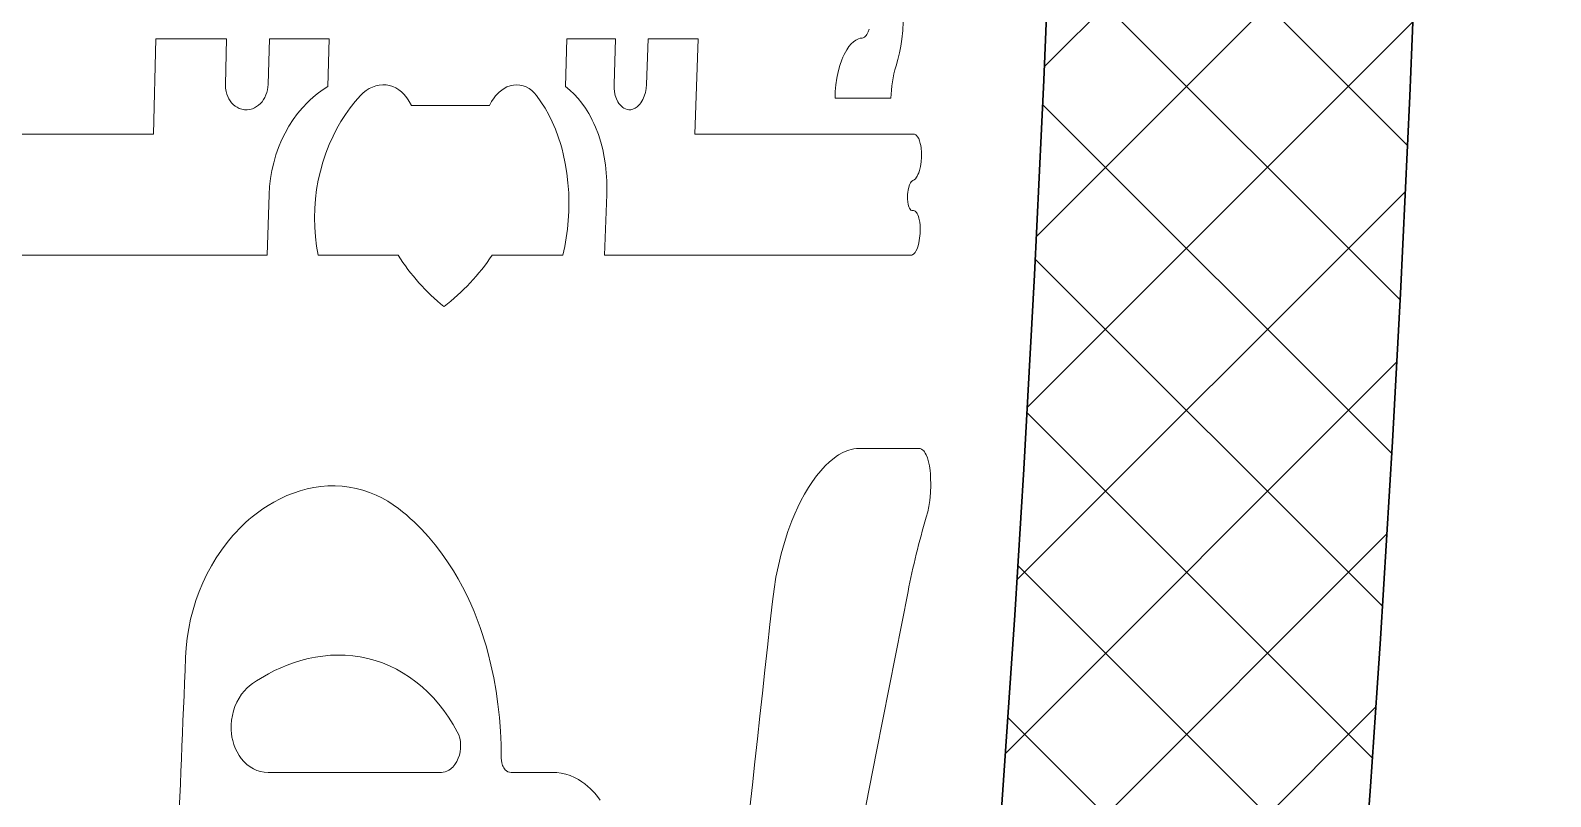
# Model space of a CAD drawing. Extents: x -234 to 800, y -95 to 506.
# Drawn here: x 329.76 to 354.65, y 167.36 to 179.91 of the extents above; entities that cross this region are included whole.
import ezdxf

# ---------------------------------------------------------------- set-up
doc = ezdxf.new("R2010")
doc.units = 0
doc.header["$LTSCALE"] = 7
doc.header["$MEASUREMENT"] = 0
doc.layers.add('3', color=3, linetype='CONTINUOUS', lineweight=30)
doc.layers.add('8', color=252, linetype='CONTINUOUS', lineweight=15)

msp = doc.modelspace()

# ---------------------------------------------------------------- hatches: boundary and pattern name
at = {"layer": '8'}
h = msp.add_hatch(dxfattribs=at)
h.set_pattern_fill('ANSI37', color=256, scale=15)
h.paths.add_polyline_path([(352.7561, 197.4253, -0.0343345), (352.9819, 200.7098, 0.0343345), (353.3061, 205.4253), (353.3061, 208.4253, 0.1741773), (350.334, 216.6982), (344.2705, 224.048, -0.1279246), (344.0582, 224.5045), (336.3197, 266.8253), (330.2203, 266.8253), (338.1561, 223.4253, 0.1279246), (339.6422, 220.2298), (345.7057, 212.8799, -0.1741773), (347.3061, 208.4253), (347.3061, 205.4253, -0.0343345), (347.0383, 201.5309, 0.0343345), (346.7561, 197.4253, -0.0304595), (343.6519, 146.517, 0.0304595), (342.7561, 131.8253, 0.0705248), (345.8566, 109.9526), (346.9121, 106.3046, -0.0705248), (347.3061, 103.5253), (347.3061, 102.0253, -0.0515865), (347.1367, 100.3877), (346.9831, 99.6535, 0.0515865), (346.8561, 98.4253), (346.8561, 69.9253, 0.0515865), (346.9831, 68.6971), (347.1367, 67.963, -0.0515865), (347.3061, 66.3253, -0.029915), (346.4408, 51.8753), (353.3061, 51.8753), (353.3061, 66.3253, 0.0515865), (353.0096, 69.1912), (352.8561, 69.9253), (352.8561, 98.4253), (353.0096, 99.1594, 0.0515865), (353.3061, 102.0253), (353.3061, 103.5253, 0.0705248), (352.6757, 107.9721), (351.6202, 111.6202, -0.0705248), (348.7561, 131.8253, -0.0304595), (349.6075, 145.788, 0.0304595)])
h.paths.add_polyline_path([(348.1504, 141.6167), (348.7277, 149.7033), (344.9872, 149.9703), (344.4099, 141.8837)], flags=24)
h.paths.add_polyline_path([(347.8411, 149.9847), (348.3638, 157.3078), (345.7455, 157.4947), (345.2227, 150.1716)], flags=24)
h = msp.add_hatch(dxfattribs=at)
h.set_pattern_fill('ANSI37', color=256, scale=15)
h.paths.add_polyline_path([(366.2561, 266.8253), (342.4192, 266.8253), (349.7264, 226.8631), (354.9623, 220.5164, -0.1741773), (359.3061, 208.4253), (359.3061, 205.4253, -0.0343345), (358.9254, 199.8887, 0.0343345), (358.7561, 197.4253, -0.0304595), (355.563, 145.059, 0.0304595), (354.7561, 131.8253, 0.0705248), (357.3839, 113.2877), (358.4393, 109.6397, -0.0705248), (359.3061, 103.5253), (359.3061, 102.0253, -0.053183), (358.8561, 97.8066), (358.8561, 70.544, -0.053183), (359.3061, 66.3253), (359.3061, 51.8753), (366.2561, 51.8753)])
h.paths.add_polyline_path([(363.7529, 150.0169), (363.7529, 157.3586), (361.1279, 157.3586), (361.1279, 150.0169)], flags=24)
h.paths.add_polyline_path([(364.6573, 141.6922), (364.6573, 149.7993), (360.9073, 149.7993), (360.9073, 141.6922)], flags=24)

# ---------------------------------------------------------------- linework, layer by layer
at = {"layer": '3'}
for radius in [419, 425]:
    msp.add_arc((-72.2439, 197.4253), radius, 353.02135, 0, dxfattribs=at)
at = {"layer": '8', "lineweight": 13, "ltscale": 0.039119}
msp.add_line((331.7765, 178.205), (331.8151, 179.7692), dxfattribs=at)
at = {"layer": '8', "lineweight": 13, "ltscale": 0.028999}
msp.add_line((331.8151, 179.7692), (332.975, 179.7692), dxfattribs=at)
at = {"layer": '8', "lineweight": 13, "ltscale": 0.018778}
msp.add_line((332.975, 179.7692), (332.9558, 179.0183), dxfattribs=at)
at = {"layer": '8', "lineweight": 13, "ltscale": 0.018779}
msp.add_line((333.6542, 179.0183), (333.6741, 179.7692), dxfattribs=at)
at = {"layer": '8', "lineweight": 13, "ltscale": 0.024464}
msp.add_line((333.6741, 179.7692), (334.6527, 179.7692), dxfattribs=at)
at = {"layer": '8', "lineweight": 13, "ltscale": 0.019637}
msp.add_line((334.6527, 179.7692), (334.6308, 178.9841), dxfattribs=at)
at = {"layer": '8', "lineweight": 13, "ltscale": 0.01964}
msp.add_line((338.5213, 178.9841), (338.5471, 179.7692), dxfattribs=at)
at = {"layer": '8', "lineweight": 13, "ltscale": 0.01991}
msp.add_line((338.5471, 179.7692), (339.3435, 179.7692), dxfattribs=at)
at = {"layer": '8', "lineweight": 13, "ltscale": 0.018783}
for p, q in [((339.3435, 179.7692), (339.3181, 179.0183)), ((339.8499, 179.0183), (339.8759, 179.7692))]:
    msp.add_line(p, q, dxfattribs=at)
at = {"layer": '8', "lineweight": 13, "ltscale": 0.020533}
msp.add_line((339.8759, 179.7692), (340.6972, 179.7692), dxfattribs=at)
at = {"layer": '8', "lineweight": 13, "ltscale": 0.039133}
msp.add_line((340.6972, 179.7692), (340.6401, 178.205), dxfattribs=at)
at = {"layer": '8', "lineweight": 13, "ltscale": 0.022868}
msp.add_line((343.8522, 178.7941), (342.9375, 178.7941), dxfattribs=at)
at = {"layer": '8', "lineweight": 13, "ltscale": 0.016197}
msp.add_line((335.9994, 178.6727), (336.6473, 178.6727), dxfattribs=at)
at = {"layer": '8', "lineweight": 13, "ltscale": 0.01576}
msp.add_line((336.6473, 178.6727), (337.2777, 178.6727), dxfattribs=at)
at = {"layer": '8', "lineweight": 13, "ltscale": 0.166573}
msp.add_line((325.1135, 178.205), (331.7765, 178.205), dxfattribs=at)
at = {"layer": '8', "lineweight": 13, "ltscale": 0.089721}
msp.add_line((340.6401, 178.205), (344.229, 178.205), dxfattribs=at)
at = {"layer": '8', "lineweight": 13, "ltscale": 0.024824}
msp.add_line((333.6708, 177.2161), (333.6404, 176.2236), dxfattribs=at)
at = {"layer": '8', "lineweight": 13, "ltscale": 0.024831}
msp.add_line((339.1608, 176.2236), (339.1994, 177.2161), dxfattribs=at)
at = {"layer": '8', "lineweight": 13, "ltscale": 0.216887}
msp.add_line((333.6404, 176.2236), (324.9649, 176.2236), dxfattribs=at)
at = {"layer": '8', "lineweight": 13, "ltscale": 0.032691}
msp.add_line((335.7819, 176.2236), (334.4742, 176.2236), dxfattribs=at)
at = {"layer": '8', "lineweight": 13, "ltscale": 0.029012}
msp.add_line((338.4824, 176.2236), (337.3219, 176.2236), dxfattribs=at)
at = {"layer": '8', "lineweight": 13, "ltscale": 0.125527}
msp.add_line((344.1819, 176.2236), (339.1608, 176.2236), dxfattribs=at)
at = {"layer": '8', "lineweight": 13, "ltscale": 0.024461}
msp.add_line((343.3336, 173.0612), (344.3121, 173.0612), dxfattribs=at)
at = {"layer": '8', "lineweight": 13, "ltscale": 0.070923}
msp.add_line((336.4905, 167.7553), (333.6536, 167.7553), dxfattribs=at)
at = {"layer": '8', "lineweight": 13, "ltscale": 0.016838}
msp.add_line((337.6315, 167.7553), (338.305, 167.7553), dxfattribs=at)
at = {"layer": '8', "lineweight": 13}
for points in [[(343.7124, 181.1649), (343.748, 181.1435), (343.7821, 181.1158), (343.8146, 181.0822), (343.8453, 181.043), (343.8648, 181.0139), (343.8833, 180.9827), (343.9176, 180.9141), (343.948, 180.8383), (343.9726, 180.7631), (343.994, 180.6832), (344.012, 180.5993), (344.0234, 180.5342), (344.033, 180.4674), (344.0467, 180.33), (344.0533, 180.189), (344.0529, 180.0462), (344.0456, 179.9034), (344.0316, 179.762), (344.0148, 179.6473), (343.9935, 179.5352), (343.9675, 179.427), (343.9371, 179.3242)], [(342.9375, 178.7941), (342.9403, 178.904), (342.9493, 179.0136), (342.9646, 179.1217), (342.9859, 179.227), (343.0132, 179.3278), (343.0462, 179.4228), (343.0651, 179.4682), (343.0852, 179.5114), (343.1061, 179.5512), (343.1281, 179.5885), (343.1628, 179.639), (343.1997, 179.6828), (343.2383, 179.7193), (343.2783, 179.7476), (343.2987, 179.7585), (343.3193, 179.7672), (343.3492, 179.7758), (343.379, 179.7794)], [(343.379, 179.7794), (343.3983, 179.7833), (343.4174, 179.7935), (343.4355, 179.8093), (343.4475, 179.8235), (343.4587, 179.8401), (343.4787, 179.8793), (343.4949, 179.9243)], [(332.9558, 179.0183), (332.9578, 178.9605), (332.9667, 178.9035), (332.9777, 178.8623), (332.9925, 178.8229), (333.0109, 178.7855), (333.0324, 178.751), (333.057, 178.7192), (333.0844, 178.6907), (333.114, 178.6662), (333.1457, 178.6454), (333.1794, 178.6287), (333.2217, 178.6144), (333.2653, 178.6065), (333.3094, 178.6052), (333.3534, 178.6106), (333.3966, 178.6225), (333.4319, 178.6374), (333.4656, 178.6566), (333.4973, 178.6797), (333.5273, 178.7071), (333.5548, 178.738), (333.5792, 178.7718), (333.6008, 178.8087), (333.6188, 178.848), (333.6333, 178.8891), (333.6441, 178.9315), (333.6511, 178.9748), (333.6542, 179.0183)], [(334.6308, 178.9841), (334.5533, 178.9352), (334.4778, 178.8815), (334.4317, 178.8455), (334.3867, 178.8078), (334.3418, 178.7676), (334.2981, 178.7257), (334.2149, 178.6379), (334.1366, 178.5439), (334.0635, 178.4443), (333.9945, 178.3372), (333.9316, 178.2251), (333.8749, 178.1087), (333.8248, 177.9885), (333.7815, 177.8649), (333.745, 177.7386), (333.7156, 177.6099), (333.6934, 177.4796), (333.6784, 177.3482), (333.6708, 177.2161)], [(335.1656, 178.8379), (335.2105, 178.8816), (335.2585, 178.9198), (335.3094, 178.9521), (335.3626, 178.978), (335.4175, 178.9972), (335.4736, 179.0093), (335.5301, 179.0142), (335.5857, 179.0119), (335.6405, 179.0024), (335.6938, 178.9859), (335.7452, 178.9627), (335.7941, 178.9329), (335.84, 178.8971), (335.8824, 178.8557), (335.9054, 178.8291), (335.9271, 178.8008), (335.9475, 178.7707), (335.9664, 178.7392), (335.9994, 178.6727)], [(337.2777, 178.6727), (337.3135, 178.7402), (337.3549, 178.8023), (337.3775, 178.8311), (337.4014, 178.8581), (337.4393, 178.8953), (337.4795, 178.9281), (337.5217, 178.956), (337.5655, 178.9788), (337.6174, 178.9983), (337.6704, 179.0102), (337.7238, 179.0143), (337.7769, 179.0106), (337.829, 178.999), (337.8787, 178.9801), (337.9261, 178.9541), (337.9708, 178.9214), (338.0124, 178.8825), (338.0503, 178.8379)], [(339.1994, 177.2161), (339.2015, 177.3299), (339.1993, 177.4435), (339.1914, 177.5733), (339.1776, 177.7019), (339.158, 177.8287), (339.1326, 177.9531), (339.1013, 178.0746), (339.0618, 178.2002), (339.0156, 178.3212), (338.9901, 178.38), (338.9629, 178.4373), (338.9343, 178.493), (338.9041, 178.5471), (338.8502, 178.6337), (338.7922, 178.7154), (338.7301, 178.7917), (338.6641, 178.8621), (338.5944, 178.9264), (338.5213, 178.9841)], [(339.3181, 179.0183), (339.3188, 178.9585), (339.3254, 178.8994), (339.3385, 178.8393), (339.3579, 178.7831), (339.3826, 178.7332), (339.397, 178.7105), (339.4126, 178.6897), (339.4435, 178.6573), (339.4603, 178.6437), (339.4778, 178.632), (339.5051, 178.6183), (339.5335, 178.6092), (339.5626, 178.6052), (339.5919, 178.6061), (339.6275, 178.6141), (339.6622, 178.6293), (339.695, 178.6511), (339.7254, 178.679), (339.7425, 178.6986), (339.7586, 178.72), (339.7747, 178.745), (339.7894, 178.7716), (339.8138, 178.8281), (339.8322, 178.8891), (339.8443, 178.9532), (339.8499, 179.0183)], [(334.4742, 176.2236), (334.4478, 176.3743), (334.4289, 176.5268), (334.4177, 176.6807), (334.414, 176.8353), (334.418, 176.9901), (334.4296, 177.1447), (334.4488, 177.2985), (334.4754, 177.451), (334.5095, 177.6016), (334.5508, 177.7499), (334.5994, 177.8953), (334.6549, 178.0373), (334.7172, 178.1755), (334.7794, 178.297), (334.8469, 178.4145), (334.9196, 178.5279), (334.9971, 178.6365), (335.0792, 178.74), (335.1656, 178.8379)], [(338.0503, 178.8379), (338.1221, 178.7378), (338.1888, 178.6322), (338.2506, 178.5215), (338.3072, 178.406), (338.3585, 178.2862), (338.4046, 178.1626), (338.4453, 178.0355), (338.4666, 177.96), (338.4861, 177.8835), (338.5195, 177.728), (338.5456, 177.5697), (338.5644, 177.4093), (338.5758, 177.2472), (338.5801, 177.0842), (338.5778, 176.9394), (338.5699, 176.7946), (338.5563, 176.6501), (338.5372, 176.5065), (338.5125, 176.3642), (338.4824, 176.2236)], [(344.229, 178.205), (344.2393, 178.2039), (344.2496, 178.2007), (344.2605, 178.1949), (344.2711, 178.1866), (344.2899, 178.1648), (344.3072, 178.1341), (344.3218, 178.0966), (344.3336, 178.0536), (344.3406, 178.0186), (344.3459, 177.9818), (344.3518, 177.9048), (344.3515, 177.8279), (344.3456, 177.7504), (344.3342, 177.6758), (344.3181, 177.609), (344.3071, 177.5749), (344.2947, 177.5434), (344.2836, 177.5201), (344.2718, 177.4994), (344.2535, 177.4746), (344.2339, 177.4563), (344.2136, 177.4454)], [(344.2136, 177.4454), (344.2047, 177.4411), (344.1959, 177.4347), (344.1852, 177.4235), (344.175, 177.4093), (344.158, 177.3761), (344.144, 177.3361), (344.1333, 177.2914), (344.1275, 177.2546), (344.1238, 177.2168), (344.1223, 177.1789), (344.123, 177.1417), (344.1271, 177.0957), (344.1346, 177.0539), (344.1461, 177.0163), (344.156, 176.9943), (344.1674, 176.9767), (344.1802, 176.9641), (344.194, 176.9571), (344.2083, 176.9563)], [(344.2083, 176.9563), (344.223, 176.9564), (344.2375, 176.9521), (344.2514, 176.9434), (344.2613, 176.9342), (344.2707, 176.9229), (344.2819, 176.9052), (344.2921, 176.8846), (344.3022, 176.8583), (344.3108, 176.8291), (344.3233, 176.7674), (344.3294, 176.714), (344.3322, 176.6584), (344.3306, 176.5794), (344.3231, 176.5005), (344.3097, 176.4257), (344.2963, 176.375), (344.28, 176.329), (344.2601, 176.2879), (344.248, 176.2687), (344.2351, 176.2525), (344.2242, 176.2417), (344.213, 176.2334), (344.1975, 176.2261), (344.1819, 176.2236)], [(341.9127, 170.5546), (341.9381, 170.7536), (341.9705, 170.9506), (342.0097, 171.1447), (342.0556, 171.3353), (342.1081, 171.5212), (342.1669, 171.7017), (342.1986, 171.7896), (342.2319, 171.8757), (342.2784, 171.9875), (342.3274, 172.0958), (342.3788, 172.2), (342.4393, 172.3121), (342.5025, 172.4183), (342.5681, 172.5181), (342.636, 172.611), (342.705, 172.6955), (342.7757, 172.7725), (342.8479, 172.8413), (342.9211, 172.9015), (342.9579, 172.9282), (342.9949, 172.9526), (343.0631, 172.9912), (343.1314, 173.0216), (343.1656, 173.0336), (343.1996, 173.0435), (343.2447, 173.0534), (343.2894, 173.0593), (343.3336, 173.0612)], [(344.3121, 173.0612), (344.3338, 173.0582), (344.3549, 173.0492), (344.3751, 173.0343), (344.3887, 173.0203), (344.4017, 173.0036), (344.4154, 172.9821), (344.4281, 172.9578), (344.4497, 172.9042), (344.4678, 172.8425), (344.4822, 172.774), (344.4932, 172.7001), (344.499, 172.6418), (344.503, 172.5818), (344.5052, 172.4579), (344.5002, 172.3322), (344.488, 172.2076), (344.4735, 172.1116), (344.4548, 172.0194), (344.4319, 171.9329)], [(332.3011, 169.6378), (332.311, 169.7957), (332.3283, 169.9531), (332.3531, 170.1095), (332.3852, 170.2644), (332.4245, 170.4174), (332.471, 170.568), (332.5244, 170.7158), (332.5847, 170.8603), (332.6516, 171.0012), (332.725, 171.1378), (332.8046, 171.2699), (332.8901, 171.397), (332.9815, 171.5187), (333.0782, 171.6346), (333.1285, 171.6902), (333.1801, 171.7443), (333.2855, 171.8461), (333.3398, 171.8945), (333.3952, 171.9411), (333.4802, 172.0077), (333.5673, 172.0701), (333.6564, 172.1281), (333.7472, 172.1817), (333.853, 172.2373), (333.9606, 172.2868), (334.0697, 172.3298), (334.1801, 172.3664), (334.2915, 172.3962), (334.4035, 172.4193), (334.5158, 172.4355), (334.6331, 172.445), (334.7501, 172.4467), (334.8665, 172.4408), (334.9816, 172.4271), (335.0948, 172.4058), (335.2062, 172.3769), (335.3158, 172.3405), (335.4229, 172.2966), (335.5188, 172.25), (335.6121, 172.1974), (335.7026, 172.1391), (335.7899, 172.0752)], [(335.7899, 172.0752), (335.8547, 172.0236), (335.9184, 171.9702), (335.9814, 171.9149), (336.0433, 171.8578), (336.1631, 171.7392), (336.2781, 171.6143), (336.3881, 171.4834), (336.4931, 171.3467), (336.593, 171.2045), (336.6876, 171.057), (336.7645, 170.9267), (336.8375, 170.7929), (336.9065, 170.6559), (336.9716, 170.5157), (337.0261, 170.3887), (337.0774, 170.2594), (337.1255, 170.1282), (337.1596, 170.0284), (337.1918, 169.9276), (337.2224, 169.8256), (337.2512, 169.7226), (337.3034, 169.514), (337.3484, 169.3023), (337.3864, 169.0878), (337.4173, 168.8709), (337.4412, 168.6521), (337.4582, 168.4316), (337.4682, 168.21), (337.4712, 167.9875)], [(344.1331, 170.7166), (343.6168, 168.0987), (343.095, 165.458), (342.7777, 163.8384), (342.4631, 162.2117), (342.2636, 161.1658), (342.0661, 160.1172), (341.7346, 158.3216), (341.5684, 157.4019), (341.4046, 156.4805), (341.25, 155.5965), (341.0979, 154.7111), (340.8248, 153.079), (340.6917, 152.2615), (340.5609, 151.4431), (340.3694, 150.2139), (340.1835, 148.983), (340.0033, 147.7506), (339.829, 146.517)], [(333.3973, 169.2099), (333.4617, 169.253), (333.527, 169.2942), (333.5924, 169.3331), (333.6585, 169.3701), (333.7593, 169.4222), (333.8613, 169.4696), (333.9644, 169.5124), (334.0685, 169.5505), (334.1884, 169.588), (334.3091, 169.619), (334.4302, 169.6435), (334.5516, 169.6612), (334.6729, 169.6723), (334.7939, 169.6765), (334.9143, 169.6738), (335.0398, 169.6636), (335.164, 169.6458), (335.2865, 169.6204), (335.4071, 169.5876), (335.5255, 169.5472), (335.6414, 169.4996), (335.7545, 169.4447), (335.8645, 169.3827), (335.9712, 169.3138), (336.0745, 169.2383), (336.1739, 169.1562), (336.2695, 169.068), (336.3609, 168.9737), (336.448, 168.8737), (336.5308, 168.7682), (336.6091, 168.6576), (336.6827, 168.5421), (336.7515, 168.4223)], [(333.6536, 167.7553), (333.5917, 167.7591), (333.5306, 167.7704), (333.471, 167.789), (333.4135, 167.8148), (333.3586, 167.8474), (333.307, 167.8864), (333.2591, 167.9314), (333.2154, 167.9819), (333.178, 168.0343), (333.145, 168.0908), (333.1166, 168.1506), (333.0929, 168.2134), (333.0742, 168.2785), (333.0624, 168.3343), (333.0542, 168.391), (333.0495, 168.4484), (333.0483, 168.4917), (333.0491, 168.5351), (333.0555, 168.6122), (333.0682, 168.6886), (333.0869, 168.7635), (333.1117, 168.8362), (333.1422, 168.9062), (333.1782, 168.9726), (333.2195, 169.0349), (333.2657, 169.0925), (333.3069, 169.1357), (333.3509, 169.175), (333.3973, 169.2099)], [(336.7515, 168.4223), (336.7746, 168.3717), (336.7916, 168.3166), (336.8021, 168.2587), (336.8061, 168.2037), (336.8045, 168.1482), (336.7976, 168.0931), (336.7854, 168.0391), (336.768, 167.9872), (336.7433, 167.9339), (336.7131, 167.8855), (336.6959, 167.8634), (336.6776, 167.8429), (336.6587, 167.8247), (336.6389, 167.8084), (336.6113, 167.7899), (336.5826, 167.7751), (336.5527, 167.7643), (336.5217, 167.7576), (336.4905, 167.7553)], [(337.4712, 167.9875), (337.4731, 167.9503), (337.479, 167.9141), (337.4921, 167.8706), (337.5013, 167.8498), (337.5122, 167.8304), (337.5237, 167.814), (337.5365, 167.7992), (337.5578, 167.7807), (337.5813, 167.7667), (337.6062, 167.7581), (337.6315, 167.7553)], [(338.305, 167.7553), (338.3804, 167.752), (338.455, 167.742), (338.5283, 167.7254), (338.6001, 167.7022), (338.6702, 167.6726), (338.7382, 167.6367), (338.791, 167.6035), (338.8422, 167.5666), (338.8917, 167.5259), (338.9275, 167.4932), (338.9624, 167.4586), (338.9964, 167.4218), (339.0292, 167.3833), (339.0908, 167.302)]]:
    msp.add_lwpolyline(points, dxfattribs=at)
for centre, radius, start, end in [((345.7457, 178.7654), 1.8933, 162.83103, 179.13235), ((338.7783, 178.1429), 3.5579, 212.64094, 230.88383), ((334.3855, 178.1813), 3.5287, 307.5129, 326.3084), ((356.6785, 168.2829), 12.7791, 163.40364, 169.02146), ((2547.6842, -72.3003), 2219.0999, 173.7170506, 174.341084), ((-380.3908, 197.3296), 713.2297, 357.508065, 357.7748795)]:
    msp.add_arc(centre, radius, start, end, dxfattribs=at)

doc.saveas('drawing.dxf')
